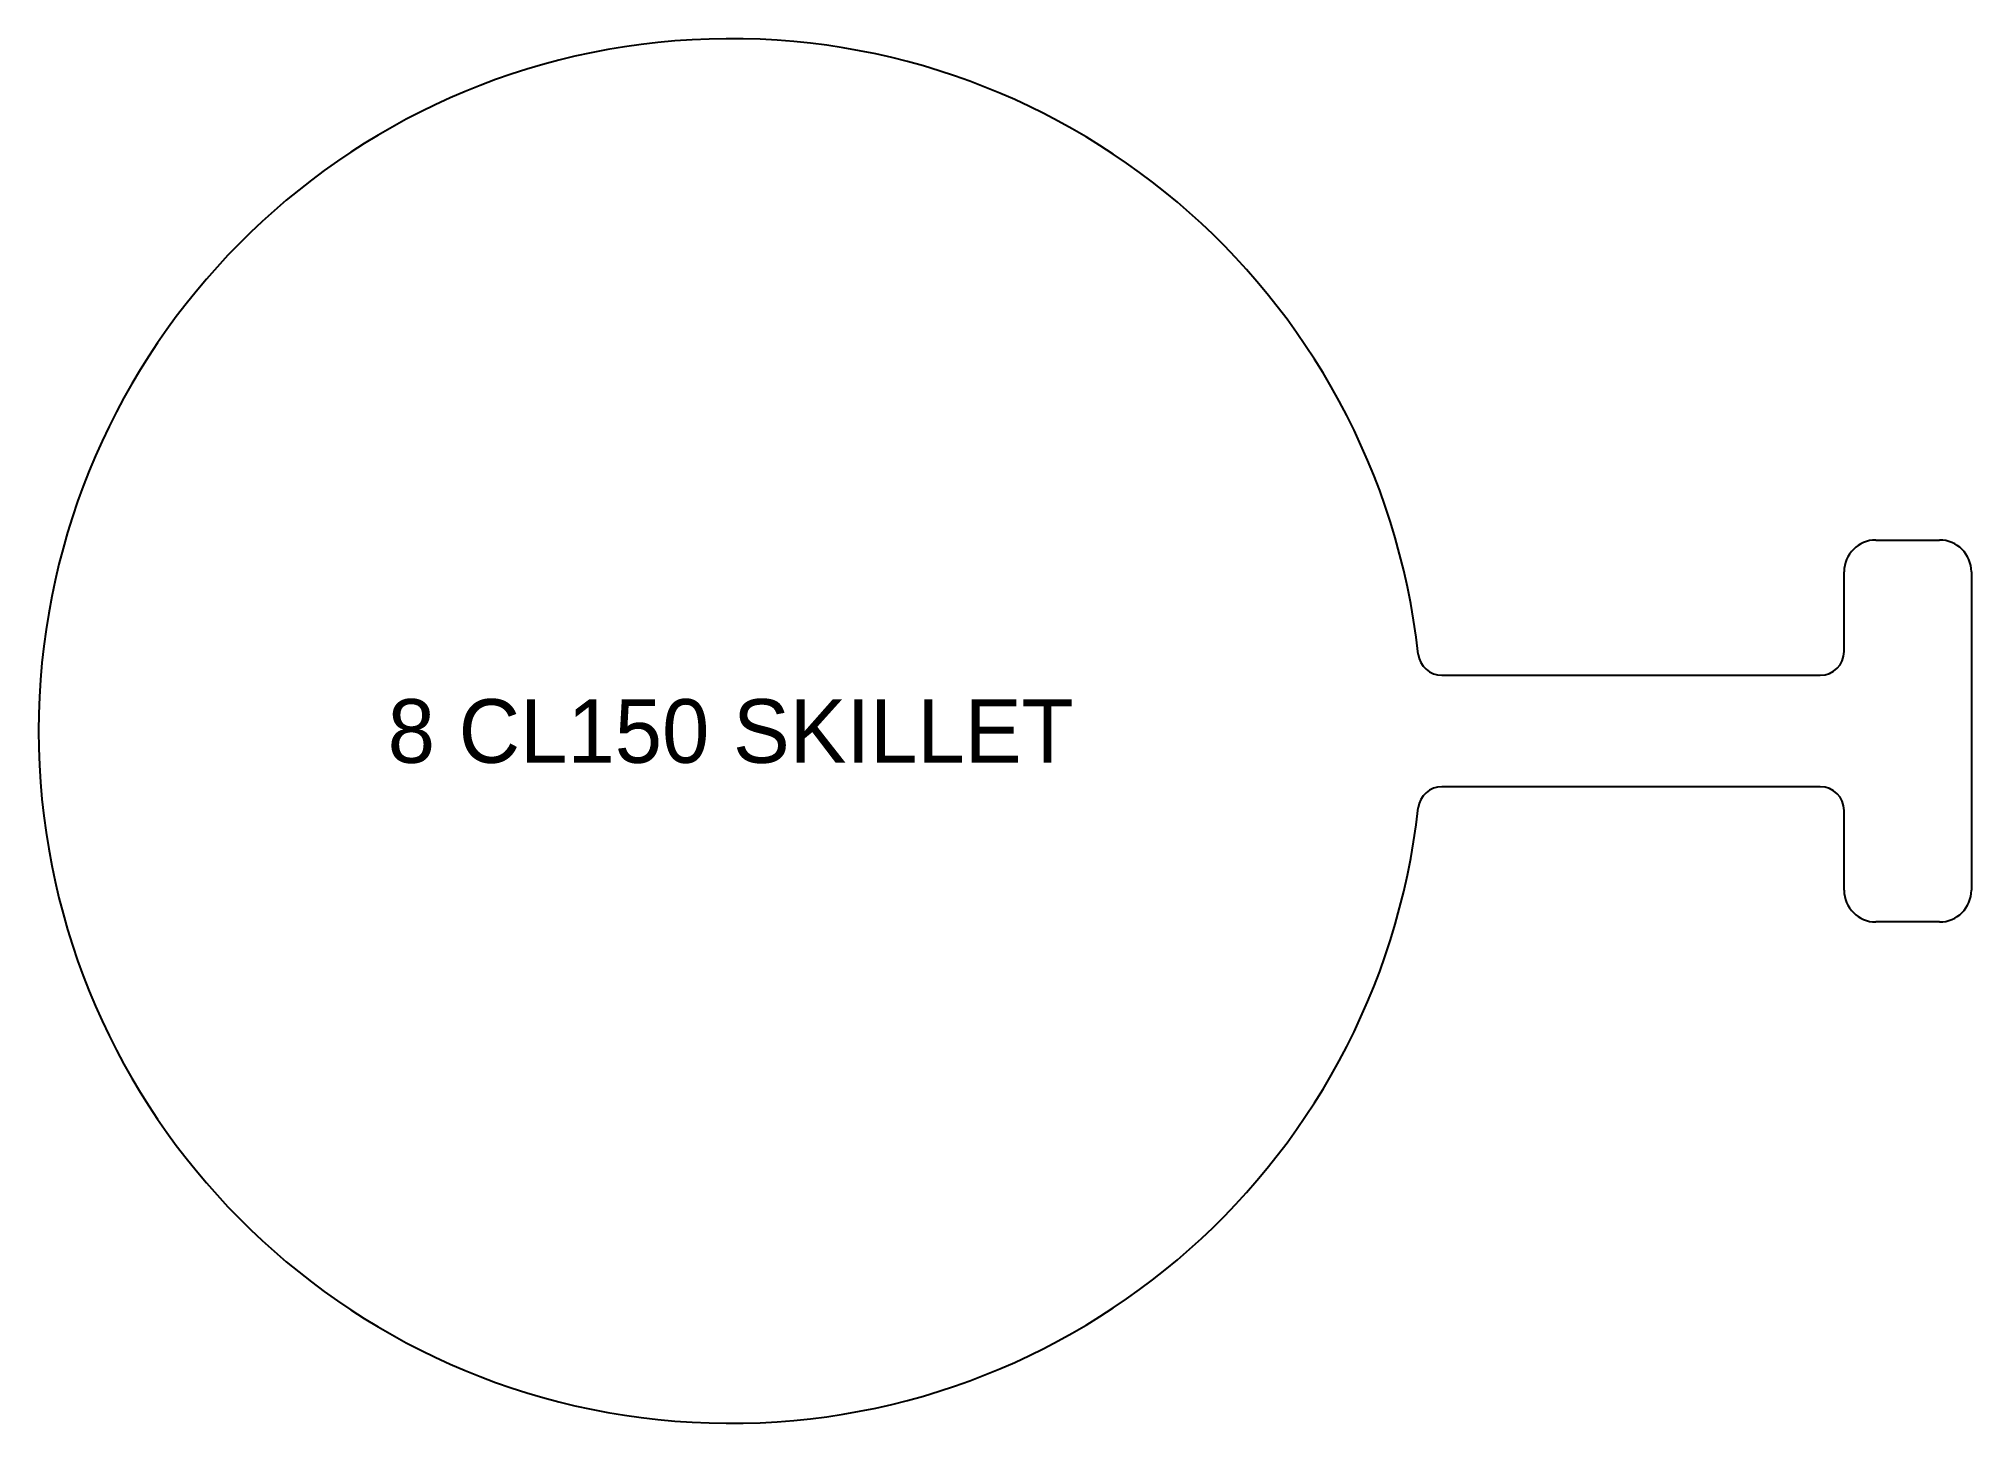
# Model space of a CAD drawing. Header units: inches. Extents: x -5.4 to 9.8, y -5.4 to 5.4.
import ezdxf
from ezdxf.enums import TextEntityAlignment as Align

# ---------------------------------------------------------------- set-up
doc = ezdxf.new("R2010")
doc.units = ezdxf.units.IN
doc.header["$MEASUREMENT"] = 0
doc.layers.add('CUT', color=7, linetype='CONTINUOUS')
doc.layers.add('ETCH', color=1, linetype='CONTINUOUS')

msp = doc.modelspace()

# ---------------------------------------------------------------- linework, layer by layer
at = {"layer": 'CUT'}
for p, q in [((9, 1.5), (9.5, 1.5)), ((8.75, 0.625), (8.75, 1.25)), ((9.75, 1.25), (9.75, -1.25)), ((5.59017, 0.4375), (8.5625, 0.4375)), ((8.5625, -0.4375), (5.59017, -0.4375)), ((8.75, -1.25), (8.75, -0.625)), ((9.5, -1.5), (9, -1.5))]:
    msp.add_line(p, q, dxfattribs=at)
for centre, radius, start, end in [((0, 0), 5.4375, 6.37937, 353.62063), ((9, 1.25), 0.25, 90, 180), ((9.5, 1.25), 0.25, 0, 90), ((8.5625, 0.625), 0.1875, 270, 0), ((5.59017, 0.625), 0.1875, 186.37937, 270), ((5.59017, -0.625), 0.1875, 90, 173.62063), ((8.5625, -0.625), 0.1875, 0, 90), ((9, -1.25), 0.25, 180, 270), ((9.5, -1.25), 0.25, 270, 0)]:
    msp.add_arc(centre, radius, start, end, dxfattribs=at)

# ---------------------------------------------------------------- texts
at = {"layer": 'ETCH'}
msp.add_text('8 CL150 SKILLET', height=0.5, dxfattribs=at).set_placement((0, 0), align=Align.MIDDLE_CENTER)

doc.saveas('drawing.dxf')
